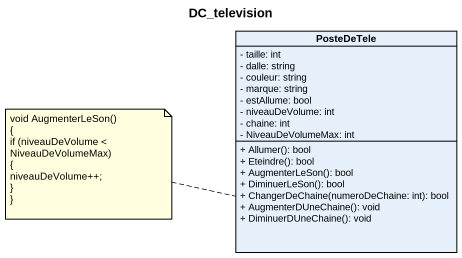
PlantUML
@startuml
title DC_television
hide circle
hide empty members
skinparam classAttributeIconSize 0
class PosteDeTele {
  - taille: int
  - dalle: string
  - couleur: string
  - marque: string
  - estAllume: bool
  - niveauDeVolume: int
  - chaine: int
  - NiveauDeVolumeMax: int
  + Allumer(): bool
  + Eteindre(): bool
  + AugmenterLeSon(): bool
  + DiminuerLeSon(): bool
  + ChangerDeChaine(numeroDeChaine: int): bool
  + AugmenterDUneChaine(): void
  + DiminuerDUneChaine(): void
}
note left of PosteDeTele
  void AugmenterLeSon()
  {
  if (niveauDeVolume < NiveauDeVolumeMax)
  {
  niveauDeVolume++;
  ~}
  ~}
end note
@enduml
